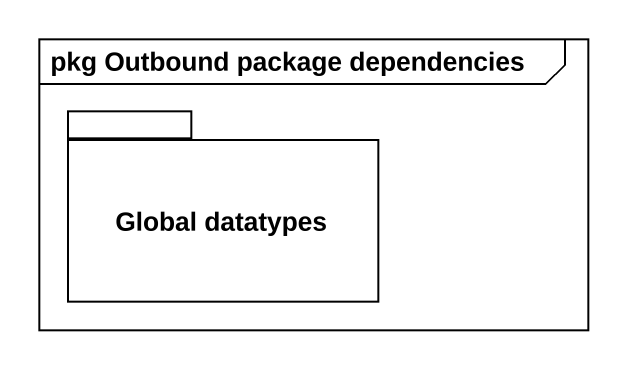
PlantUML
@startuml
mainframe pkg Outbound package dependencies
package "Global datatypes" as Global_datatypes {
}
@enduml
